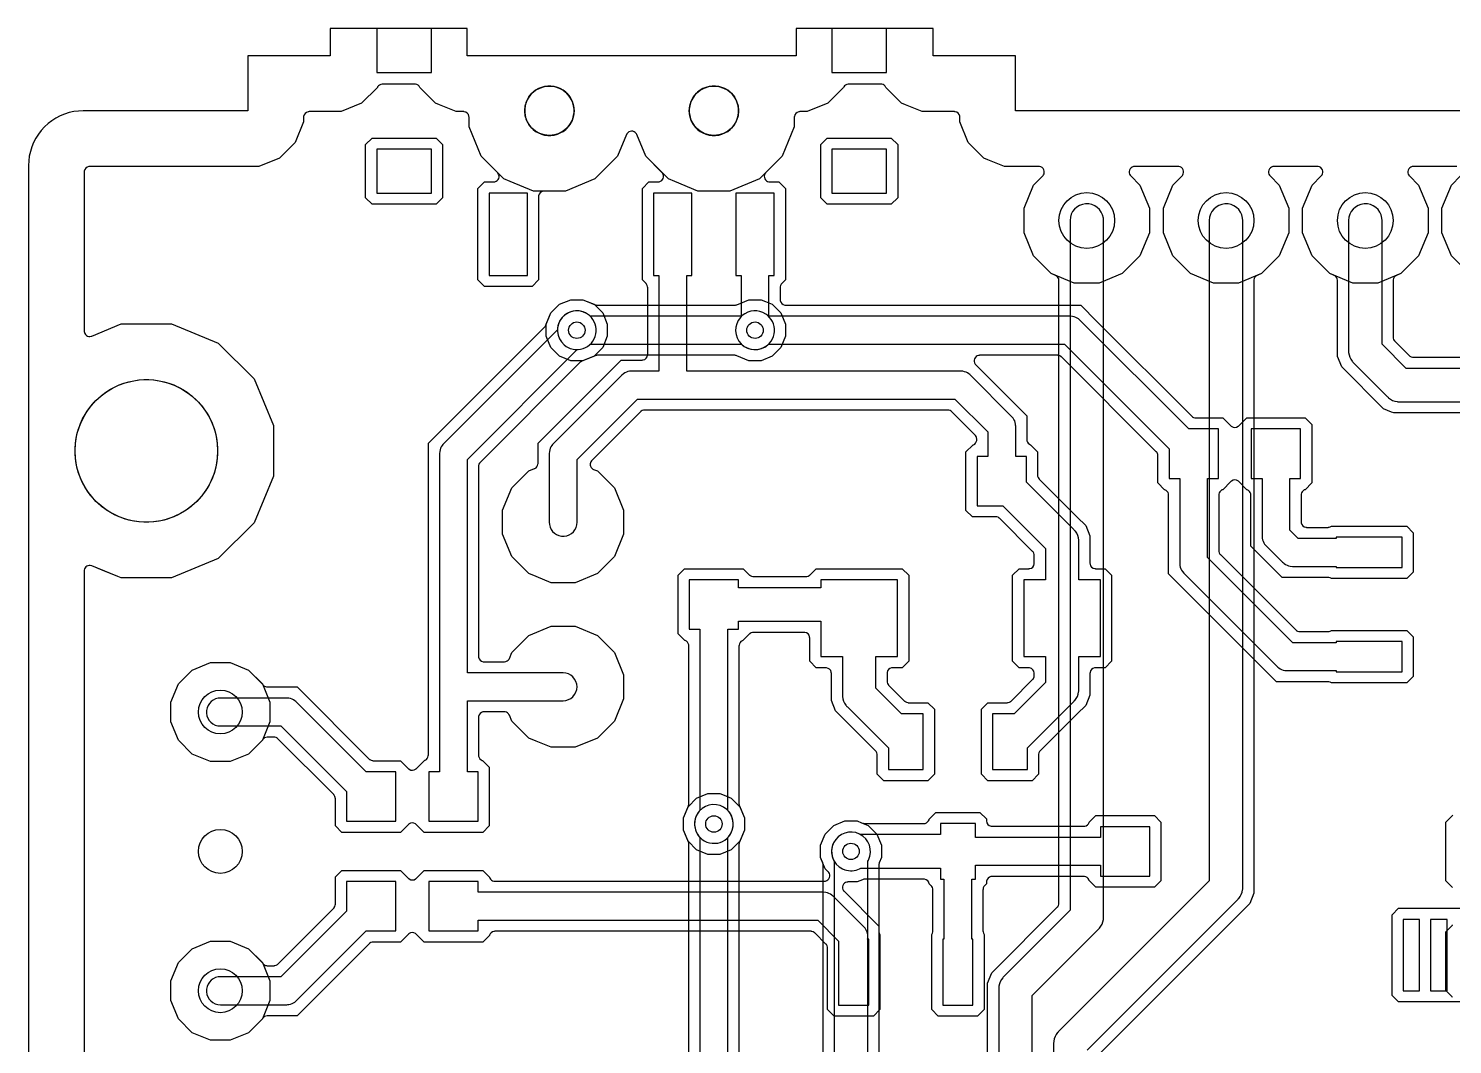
# Model space of a CAD drawing. Header units: millimetres. Extents: x -1 to 70, y 0 to 114.
# Drawn here: x 0 to 25.97, y 95.98 to 114.5 of the extents above; entities that cross this region are included whole.
import ezdxf

# ---------------------------------------------------------------- set-up
doc = ezdxf.new("R2010")
doc.units = ezdxf.units.MM

msp = doc.modelspace()

# ---------------------------------------------------------------- linework, layer by layer
at = {"layer": '16_copper'}
for points in [[(7.35, 114.5), (6.35, 114.5), (6.35, 113.7), (7.35, 113.7)], [(15.65, 114.5), (14.65, 114.5), (14.65, 113.7), (15.65, 113.7)], [(6.266, 111.297), (6.147, 111.416), (6.147, 112.384), (6.266, 112.503), (7.434, 112.503), (7.553, 112.384), (7.553, 111.416), (7.434, 111.297)], [(14.566, 111.297), (14.447, 111.416), (14.447, 112.384), (14.566, 112.503), (15.734, 112.503), (15.853, 112.384), (15.853, 111.416), (15.734, 111.297)], [(7.35, 112.3), (6.35, 112.3), (6.35, 111.5), (7.35, 111.5)], [(15.65, 112.3), (14.65, 112.3), (14.65, 111.5), (15.65, 111.5)], [(9.1, 111.5), (8.4, 111.5), (8.4, 110), (9.1, 110)]]:
    msp.add_lwpolyline(points, close=True, dxfattribs=at)
for points in [[(26.046, 111.984), (25.254, 111.984), (25.243, 111.983), (25.233, 111.982, 0.54673), (25.174, 111.824), (25.176, 111.822), (25.176, 111.821), (25.178, 111.82), (25.183, 111.813), (25.349, 111.647), (25.523, 111.227), (25.523, 110.773), (25.349, 110.353), (25.027, 110.031), (24.607, 109.857), (24.153, 109.857), (23.733, 110.031), (23.411, 110.353), (23.237, 110.773), (23.237, 111.227), (23.411, 111.647), (23.577, 111.813), (23.583, 111.822), (23.59, 111.83, 0.546726), (23.52, 111.983), (23.518, 111.983), (23.517, 111.983), (23.515, 111.983), (23.506, 111.984), (22.714, 111.984), (22.703, 111.983), (22.693, 111.982, 0.54673), (22.634, 111.824), (22.636, 111.822), (22.636, 111.821), (22.638, 111.82), (22.643, 111.813), (22.809, 111.647), (22.983, 111.227), (22.983, 110.773), (22.809, 110.353), (22.487, 110.031), (22.067, 109.857), (21.613, 109.857), (21.193, 110.031), (20.871, 110.353), (20.697, 110.773), (20.697, 111.227), (20.871, 111.647), (21.037, 111.813), (21.043, 111.822), (21.05, 111.83, 0.546726), (20.98, 111.983), (20.978, 111.983), (20.977, 111.983), (20.975, 111.983), (20.966, 111.984), (20.174, 111.984), (20.163, 111.983), (20.152, 111.982, 0.54673), (20.094, 111.824), (20.096, 111.822), (20.096, 111.821), (20.098, 111.82), (20.103, 111.813), (20.269, 111.647), (20.443, 111.227), (20.443, 110.773), (20.269, 110.353), (19.947, 110.031), (19.527, 109.857), (19.073, 109.857), (18.653, 110.031), (18.331, 110.353), (18.157, 110.773), (18.157, 111.227), (18.331, 111.647), (18.497, 111.813), (18.503, 111.822), (18.51, 111.83, 0.546726), (18.44, 111.983), (18.438, 111.983), (18.437, 111.983), (18.435, 111.983), (18.426, 111.984), (17.798, 111.984), (17.497, 112.108), (17.497, 112.108), (17.424, 112.139), (17.139, 112.424), (16.984, 112.798), (16.984, 112.884), (16.983, 112.893), (16.982, 112.902, 0.323309), (16.898, 112.983), (16.893, 112.983, 0.009671), (16.889, 112.984), (16.884, 112.984), (16.298, 112.984), (15.997, 113.108), (15.997, 113.108), (15.924, 113.139), (15.638, 113.425), (15.638, 113.426, 0.255512), (15.561, 113.483), (15.547, 113.484), (14.953, 113.484), (14.951, 113.484), (14.949, 113.484, 0.227831), (14.867, 113.435), (14.862, 113.425), (14.576, 113.139), (14.202, 112.984), (14.066, 112.984), (14.057, 112.983), (14.048, 112.982, 0.323309), (13.967, 112.898), (13.967, 112.893, 0.009671), (13.966, 112.889), (13.966, 112.884), (13.966, 112.708), (13.743, 112.17), (13.447, 111.874), (13.441, 111.865), (13.434, 111.857, 0.546726), (13.504, 111.704), (13.506, 111.704), (13.507, 111.704), (13.509, 111.704), (13.518, 111.703), (13.684, 111.703), (13.803, 111.584), (13.803, 109.916), (13.736, 109.849), (13.732, 109.843), (13.727, 109.838, 0.125734), (13.708, 109.792), (13.708, 109.784), (13.707, 109.782), (13.707, 109.781), (13.707, 109.778), (13.707, 109.557), (13.708, 109.548), (13.709, 109.539, 0.323309), (13.793, 109.458), (13.798, 109.458, 0.009671), (13.802, 109.458), (13.807, 109.457), (19.189, 109.457), (19.486, 109.16), (21.214, 107.432), (21.22, 107.428), (21.225, 107.423, 0.125734), (21.271, 107.404), (21.279, 107.404), (21.281, 107.403), (21.282, 107.403), (21.285, 107.403), (21.784, 107.403), (21.929, 107.258), (21.936, 107.253), (21.943, 107.247, 0.323312), (22.06, 107.249), (22.064, 107.252, 0.009752), (22.067, 107.255), (22.071, 107.258), (22.216, 107.403), (23.284, 107.403), (23.403, 107.284), (23.403, 106.216), (23.28, 106.093), (23.274, 106.09), (23.265, 106.088, 0.255512), (23.208, 106.011), (23.208, 106.006, 0.009671), (23.208, 106.002), (23.207, 105.997), (23.207, 105.507), (23.208, 105.498), (23.209, 105.489, 0.323309), (23.293, 105.408), (23.298, 105.408, 0.009671), (23.302, 105.408), (23.307, 105.407), (23.703, 105.407), (23.711, 105.408), (23.718, 105.408, 0.106576), (23.763, 105.427), (23.764, 105.428), (25.134, 105.428), (25.253, 105.309), (25.253, 104.591), (25.134, 104.472), (23.764, 104.472), (23.763, 104.473, 0.125734), (23.717, 104.492), (23.709, 104.492), (23.707, 104.493), (23.706, 104.493), (23.703, 104.493), (22.861, 104.493), (22.293, 105.061), (22.293, 105.997), (22.292, 106.006), (22.291, 106.015, 0.238058), (22.224, 106.092), (22.22, 106.093), (22.071, 106.242), (22.064, 106.247), (22.057, 106.253, 0.323317), (21.94, 106.251), (21.936, 106.248, 0.009764), (21.933, 106.245), (21.929, 106.242), (21.78, 106.093), (21.774, 106.09), (21.765, 106.088, 0.255512), (21.708, 106.011), (21.708, 106.006, 0.009671), (21.708, 106.002), (21.707, 105.997), (21.707, 104.981), (21.708, 104.974), (21.708, 104.966, 0.125733), (21.727, 104.921), (21.733, 104.914), (21.734, 104.913), (21.735, 104.912), (21.736, 104.91), (23.11, 103.536), (23.116, 103.532), (23.121, 103.527, 0.125734), (23.167, 103.508), (23.175, 103.508), (23.177, 103.507), (23.178, 103.507), (23.181, 103.507), (23.703, 103.507), (23.711, 103.508), (23.718, 103.508, 0.106576), (23.763, 103.527), (23.764, 103.528), (25.134, 103.528), (25.253, 103.409), (25.253, 102.691), (25.134, 102.572), (23.764, 102.572), (23.763, 102.573, 0.125734), (23.717, 102.592), (23.709, 102.592), (23.707, 102.593), (23.706, 102.593), (23.703, 102.593), (22.761, 102.593), (20.793, 104.561), (20.793, 105.997), (20.792, 106.006), (20.791, 106.015, 0.238058), (20.724, 106.092), (20.72, 106.093), (20.597, 106.216), (20.597, 106.715), (20.596, 106.722), (20.596, 106.73, 0.062624), (20.589, 106.754), (20.587, 106.757), (20.587, 106.758), (20.586, 106.759), (20.585, 106.763, 0.036374), (20.577, 106.775), (20.574, 106.778), (20.574, 106.779), (20.573, 106.78), (20.571, 106.782), (20.57, 106.783), (20.569, 106.784), (20.568, 106.786), (18.84, 108.514), (18.834, 108.518), (18.829, 108.523, 0.125734), (18.783, 108.542), (18.775, 108.542), (18.773, 108.543), (18.772, 108.543), (18.769, 108.543), (17.345, 108.543), (17.335, 108.541), (17.324, 108.54, 0.54673), (17.265, 108.383), (17.267, 108.381), (17.267, 108.38), (17.269, 108.378), (17.274, 108.372), (17.486, 108.16), (17.486, 108.16), (18.207, 107.439), (18.207, 107.003), (18.208, 106.994), (18.209, 106.985, 0.238058), (18.276, 106.908), (18.28, 106.907), (18.403, 106.784), (18.403, 106.357), (18.404, 106.349), (18.404, 106.342, 0.125738), (18.423, 106.296), (18.429, 106.29), (18.43, 106.288), (18.431, 106.288), (18.432, 106.286), (19.124, 105.595), (19.281, 105.438), (19.358, 105.251), (19.358, 104.753), (19.359, 104.744), (19.36, 104.735, 0.323309), (19.444, 104.654), (19.449, 104.654, 0.009671), (19.453, 104.654), (19.458, 104.653), (19.634, 104.653), (19.753, 104.534), (19.753, 102.966), (19.634, 102.847), (19.458, 102.847), (19.449, 102.846), (19.44, 102.845, 0.323309), (19.359, 102.761), (19.359, 102.756, 0.009671), (19.358, 102.752), (19.358, 102.747), (19.358, 102.349), (19.281, 102.162), (19.124, 102.005), (18.45, 101.332), (18.446, 101.326), (18.44, 101.321, 0.125734), (18.422, 101.275), (18.421, 101.266), (18.421, 101.264), (18.421, 101.263), (18.421, 101.261), (18.421, 100.908), (18.302, 100.789), (17.498, 100.789), (17.379, 100.908), (17.379, 102.092), (17.498, 102.211), (17.851, 102.211), (17.859, 102.212), (17.866, 102.212, 0.125738), (17.912, 102.231), (17.918, 102.237), (17.92, 102.238), (17.92, 102.239), (17.922, 102.24), (18.313, 102.631), (18.317, 102.637), (18.322, 102.642, 0.044376), (18.331, 102.658), (18.335, 102.664), (18.336, 102.669), (18.338, 102.674, 0.028616), (18.341, 102.688), (18.342, 102.696), (18.342, 102.698), (18.342, 102.7), (18.342, 102.702), (18.342, 102.747, 0.373881), (18.256, 102.846), (18.251, 102.846, 0.009671), (18.247, 102.846), (18.242, 102.847), (18.066, 102.847), (17.947, 102.966), (17.947, 104.534), (18.066, 104.653), (18.242, 104.653), (18.251, 104.654), (18.26, 104.655, 0.323309), (18.341, 104.739), (18.341, 104.744, 0.009671), (18.342, 104.748), (18.342, 104.753), (18.342, 104.898), (18.341, 104.905), (18.341, 104.913, 0.125741), (18.322, 104.958), (18.316, 104.965), (18.315, 104.966), (18.314, 104.967), (18.313, 104.969), (17.714, 105.568), (17.708, 105.572), (17.703, 105.577, 0.125734), (17.657, 105.596), (17.649, 105.596), (17.647, 105.597), (17.646, 105.597), (17.643, 105.597), (17.216, 105.597), (17.097, 105.716), (17.097, 106.784), (17.22, 106.907), (17.226, 106.91), (17.235, 106.912, 0.230219), (17.292, 106.989), (17.292, 106.994, 0.00933), (17.292, 106.998), (17.293, 107.003), (17.293, 107.019, 0.162857), (17.273, 107.079), (17.267, 107.086), (17.266, 107.087), (17.265, 107.088), (17.264, 107.09), (16.84, 107.514), (16.834, 107.518), (16.829, 107.523, 0.125734), (16.783, 107.542), (16.775, 107.542), (16.773, 107.543), (16.772, 107.543), (16.769, 107.543), (11.231, 107.543), (11.224, 107.542), (11.216, 107.542, 0.125733), (11.171, 107.523), (11.164, 107.517), (11.163, 107.516), (11.162, 107.515), (11.16, 107.514), (10.273, 106.627), (10.271, 106.624), (10.269, 106.622, 0.468075), (10.293, 106.47), (10.306, 106.464), (10.375, 106.435), (10.685, 106.125), (10.853, 105.719), (10.853, 105.281), (10.685, 104.875), (10.375, 104.565), (9.969, 104.397), (9.531, 104.397), (9.261, 104.508), (9.261, 104.508), (9.261, 104.508), (9.125, 104.565), (8.815, 104.875), (8.647, 105.281), (8.647, 105.719), (8.815, 106.125), (9.125, 106.435), (9.231, 106.479), (9.233, 106.48), (9.235, 106.481, 0.255512), (9.292, 106.558), (9.293, 106.572), (9.293, 106.939), (10.811, 108.457), (11.193, 108.457), (11.202, 108.458), (11.211, 108.459, 0.323309), (11.292, 108.543), (11.292, 108.548, 0.009671), (11.292, 108.552), (11.293, 108.557), (11.293, 109.778), (11.292, 109.786), (11.292, 109.793, 0.125738), (11.273, 109.839), (11.267, 109.845), (11.266, 109.847), (11.265, 109.847), (11.264, 109.849), (11.197, 109.916), (11.197, 111.584), (11.316, 111.703), (11.482, 111.703), (11.493, 111.705), (11.504, 111.706, 0.54673), (11.562, 111.863), (11.56, 111.865), (11.56, 111.866), (11.558, 111.868), (11.553, 111.874), (11.257, 112.17), (11.092, 112.567), (11.087, 112.577), (11.082, 112.586, 0.54673), (10.914, 112.58), (10.913, 112.578), (10.912, 112.577), (10.911, 112.575), (10.908, 112.567), (10.743, 112.17), (10.33, 111.757), (9.792, 111.534), (9.403, 111.534), (9.394, 111.533), (9.385, 111.532, 0.323309), (9.304, 111.448), (9.304, 111.443, 0.009671), (9.304, 111.439), (9.303, 111.434), (9.303, 109.916), (9.184, 109.797), (8.316, 109.797), (8.197, 109.916), (8.197, 111.584), (8.316, 111.703), (8.482, 111.703), (8.493, 111.705), (8.504, 111.706, 0.54673), (8.562, 111.863), (8.56, 111.865), (8.56, 111.866), (8.558, 111.868), (8.553, 111.874), (8.257, 112.17), (8.034, 112.708), (8.034, 112.884), (8.033, 112.893), (8.032, 112.902, 0.323309), (7.948, 112.983), (7.943, 112.983, 0.009671), (7.939, 112.984), (7.934, 112.984), (7.798, 112.984), (7.497, 113.108), (7.497, 113.108), (7.424, 113.139), (7.138, 113.425), (7.138, 113.426, 0.255512), (7.061, 113.483), (7.047, 113.484), (6.453, 113.484), (6.451, 113.484), (6.449, 113.484, 0.227831), (6.367, 113.435), (6.362, 113.425), (6.076, 113.139), (5.702, 112.984), (5.116, 112.984), (5.107, 112.983), (5.098, 112.982, 0.323309), (5.017, 112.898), (5.017, 112.893, 0.009671), (5.016, 112.889), (5.016, 112.884), (5.016, 112.798), (4.861, 112.424), (4.576, 112.139), (4.202, 111.984), (1.116, 111.984), (1.107, 111.983), (1.098, 111.982, 0.323309), (1.017, 111.898), (1.017, 111.893, 0.009671), (1.016, 111.889), (1.016, 111.884), (1.016, 108.987), (1.016, 108.983), (1.016, 108.979, 0.468078), (1.141, 108.89), (1.154, 108.894), (1.689, 109.116), (2.611, 109.116), (3.462, 108.763), (4.113, 108.112), (4.466, 107.261), (4.466, 106.339), (4.113, 105.488), (3.462, 104.837), (2.611, 104.484), (1.689, 104.484), (1.63, 104.508), (1.63, 104.508), (1.154, 104.706), (1.151, 104.707), (1.147, 104.708, 0.46808), (1.017, 104.627), (1.016, 104.613), (1.016, 93.798)], [(25.972, 96.839), (25.966, 96.846), (25.965, 96.847), (25.964, 96.848), (25.963, 96.85), (25.847, 96.966), (25.847, 98.034), (25.963, 98.15), (25.967, 98.156), (25.972, 98.161, 0.125734)]]:
    msp.add_lwpolyline(points, format="xyb", dxfattribs=at)
for points in [[(26.273, 110.031), (25.951, 110.353), (25.777, 110.773), (25.777, 111.227), (25.951, 111.647), (26.117, 111.813)], [(25.972, 98.839), (25.966, 98.846), (25.965, 98.847), (25.964, 98.848), (25.963, 98.85), (25.847, 98.966), (25.847, 100.034), (25.97, 100.157), (25.976, 100.16)]]:
    msp.add_lwpolyline(points, dxfattribs=at)
for points in [[(10.981, 108.252), (10.961, 108.251, 0.118891), (10.851, 108.206), (10.821, 108.18), (10.82, 108.18), (10.82, 108.18), (9.57, 106.93), (9.558, 106.915), (9.545, 106.9, 0.118893), (9.499, 106.79), (9.496, 106.75, 0.000218), (9.496, 106.75), (9.496, 105.5), (9.499, 105.46, 0.924472), (10.004, 105.5), (10.004, 106.645), (11.105, 107.746), (16.895, 107.746), (17.496, 107.145), (17.496, 106.7), (17.3, 106.7), (17.3, 105.8), (17.769, 105.8), (18.545, 105.024), (18.545, 104.45), (18.15, 104.45), (18.15, 103.05), (18.545, 103.05), (18.545, 102.576), (17.977, 102.008), (17.582, 102.008), (17.582, 100.992), (18.218, 100.992), (18.218, 101.386), (19.066, 102.234), (19.073, 102.244), (19.082, 102.252, 0.144213), (19.152, 102.409), (19.153, 102.42, 0.015609), (19.154, 102.439), (19.155, 102.45), (19.155, 103.05), (19.55, 103.05), (19.55, 104.45), (19.155, 104.45), (19.155, 105.15), (19.154, 105.162), (19.154, 105.174, 0.144215), (19.092, 105.335), (19.085, 105.343, 0.015626), (19.073, 105.357), (19.066, 105.366), (18.2, 106.231), (18.2, 106.7), (18.004, 106.7), (18.004, 107.25), (18.002, 107.269), (18.001, 107.289, 0.118891), (17.956, 107.399), (17.93, 107.429), (17.93, 107.43), (17.93, 107.43), (17.18, 108.18), (17.165, 108.192), (17.15, 108.205, 0.118893), (17.04, 108.251), (17, 108.254, 0.000218), (17, 108.254), (12.004, 108.254), (12.004, 110), (12.1, 110), (12.1, 111.5), (11.4, 111.5), (11.4, 110), (11.496, 110), (11.496, 108.254), (11, 108.254)], [(25.05, 103.325), (23.85, 103.325), (23.85, 103.304), (23.055, 103.304), (21.504, 104.855), (21.504, 106.3), (21.7, 106.3), (21.7, 107.2), (21.159, 107.2), (19.18, 109.18), (19.165, 109.192), (19.15, 109.205, 0.118893), (19.04, 109.251), (19, 109.254, 0.000218), (19, 109.254), (13.504, 109.254), (13.504, 110), (13.6, 110), (13.6, 111.5), (12.9, 111.5), (12.9, 110), (12.996, 110), (12.996, 109.246), (12.984, 109.233, 0.936605), (13.483, 108.734), (13.495, 108.746), (18.895, 108.746), (20.8, 106.841), (20.8, 106.3), (20.996, 106.3), (20.996, 104.75), (20.998, 104.731), (20.999, 104.711, 0.118891), (21.044, 104.601), (21.07, 104.571), (21.07, 104.57), (21.07, 104.57), (22.77, 102.87), (22.785, 102.858), (22.8, 102.845, 0.118893), (22.91, 102.799), (22.95, 102.796, 0.000218), (22.95, 102.796), (23.85, 102.796), (23.85, 102.775), (25.05, 102.775)], [(5.716, 99.847), (5.597, 99.966), (5.597, 100.465), (5.596, 100.472), (5.596, 100.48, 0.125733), (5.577, 100.525), (5.571, 100.532), (5.57, 100.533), (5.569, 100.534), (5.568, 100.536), (4.55, 101.554), (4.544, 101.558), (4.539, 101.563, 0.125734), (4.493, 101.582), (4.485, 101.582), (4.483, 101.583), (4.482, 101.583), (4.479, 101.583), (4.355, 101.583), (4.353, 101.583), (4.351, 101.583, 0.236658), (4.269, 101.534), (4.267, 101.53), (4.012, 101.274), (3.68, 101.137), (3.32, 101.137), (2.988, 101.274), (2.734, 101.528), (2.597, 101.86), (2.597, 102.22), (2.734, 102.552), (2.988, 102.806), (3.32, 102.943), (3.68, 102.943), (4.012, 102.806), (4.268, 102.549), (4.27, 102.546), (4.275, 102.537, 0.184844), (4.341, 102.498), (4.355, 102.497), (4.899, 102.497), (6.214, 101.182), (6.22, 101.178), (6.225, 101.173, 0.125734), (6.271, 101.154), (6.279, 101.154), (6.281, 101.153), (6.282, 101.153), (6.285, 101.153), (6.784, 101.153), (6.929, 101.008), (6.936, 101.003), (6.943, 100.997, 0.323312), (7.06, 100.999), (7.064, 101.002, 0.009752), (7.067, 101.005), (7.071, 101.008), (7.22, 101.157), (7.226, 101.16), (7.235, 101.162, 0.255512), (7.292, 101.239), (7.292, 101.244, 0.009671), (7.292, 101.248), (7.293, 101.253), (7.293, 106.939), (9.415, 109.062), (9.415, 109.062), (9.415, 109.062, 0.062627), (9.43, 109.082), (9.437, 109.094), (9.528, 109.315), (9.685, 109.472), (9.889, 109.556), (10.111, 109.556), (10.19, 109.523), (10.19, 109.523), (10.19, 109.523), (10.315, 109.472), (10.472, 109.315), (10.556, 109.111), (10.556, 108.889), (10.472, 108.685), (10.315, 108.528), (10.094, 108.437), (10.094, 108.437), (10.094, 108.437, 0.061887), (10.072, 108.424), (10.072, 108.424), (10.072, 108.424), (10.062, 108.415), (8.236, 106.59), (8.232, 106.584), (8.227, 106.579, 0.125734), (8.208, 106.533), (8.208, 106.525), (8.207, 106.523), (8.207, 106.522), (8.207, 106.519), (8.207, 103.057), (8.208, 103.048), (8.209, 103.039, 0.323309), (8.293, 102.958), (8.298, 102.958, 0.009671), (8.302, 102.958), (8.307, 102.957), (8.678, 102.957), (8.68, 102.957), (8.682, 102.957, 0.255516), (8.765, 103.006), (8.771, 103.019), (8.815, 103.125), (9.125, 103.435), (9.531, 103.603), (9.969, 103.603), (10.375, 103.435), (10.685, 103.125), (10.853, 102.719), (10.853, 102.281), (10.685, 101.875), (10.375, 101.565), (9.969, 101.397), (9.531, 101.397), (9.261, 101.508), (9.261, 101.508), (9.261, 101.508), (9.125, 101.565), (8.815, 101.875), (8.771, 101.981), (8.77, 101.983), (8.769, 101.985, 0.255512), (8.692, 102.042), (8.678, 102.043), (8.307, 102.043), (8.298, 102.042), (8.289, 102.041, 0.323309), (8.208, 101.957), (8.208, 101.952, 0.009671), (8.208, 101.948), (8.207, 101.943), (8.207, 101.253), (8.208, 101.244), (8.209, 101.235, 0.238058), (8.276, 101.158), (8.28, 101.157), (8.403, 101.034), (8.403, 99.966), (8.284, 99.847), (7.216, 99.847), (7.071, 99.992), (7.064, 99.997), (7.057, 100.003, 0.323317), (6.94, 100.001), (6.936, 99.998, 0.009764), (6.933, 99.995), (6.929, 99.992), (6.784, 99.847)], [(9.75, 102.246, 1), (9.75, 102.754), (8.004, 102.754), (8.004, 106.645), (10.006, 108.647), (10.023, 108.647, 1), (9.977, 109.353), (9.931, 109.347, 0.339455), (9.647, 109.023), (9.647, 109.006), (7.57, 106.93), (7.558, 106.915), (7.545, 106.9, 0.118893), (7.499, 106.79), (7.496, 106.75, 0.000218), (7.496, 106.75), (7.496, 100.95), (7.3, 100.95), (7.3, 100.05), (8.2, 100.05), (8.2, 100.95), (8.004, 100.95), (8.004, 102.246)], [(25.05, 105.225), (23.85, 105.225), (23.85, 105.204), (23.155, 105.204), (23.004, 105.355), (23.004, 106.3), (23.2, 106.3), (23.2, 107.2), (22.3, 107.2), (22.3, 106.3), (22.496, 106.3), (22.496, 105.25), (22.498, 105.231), (22.499, 105.211, 0.118891), (22.544, 105.101), (22.57, 105.071), (22.57, 105.07), (22.57, 105.07), (22.87, 104.77), (22.885, 104.758), (22.9, 104.745, 0.118893), (23.01, 104.699), (23.05, 104.696, 0.000218), (23.05, 104.696), (23.85, 104.696), (23.85, 104.675), (25.05, 104.675)], [(12.389, 99.444), (12.185, 99.528), (12.028, 99.685), (11.944, 99.889), (11.944, 100.111), (12.035, 100.332), (12.035, 100.332), (12.035, 100.332, 0.06189), (12.042, 100.356), (12.042, 100.356), (12.042, 100.356), (12.043, 100.37), (12.043, 103.247), (12.042, 103.256), (12.041, 103.265, 0.238058), (11.974, 103.342), (11.97, 103.343), (11.847, 103.466), (11.847, 104.534), (11.966, 104.653), (13.034, 104.653), (13.15, 104.537), (13.156, 104.533), (13.161, 104.528, 0.125734), (13.207, 104.509), (13.215, 104.508), (13.217, 104.508), (13.218, 104.508), (13.221, 104.508), (14.179, 104.508), (14.186, 104.509), (14.194, 104.509, 0.125733), (14.239, 104.528), (14.246, 104.534), (14.247, 104.535), (14.248, 104.536), (14.25, 104.537), (14.366, 104.653), (15.934, 104.653), (16.053, 104.534), (16.053, 102.966), (15.934, 102.847), (15.758, 102.847), (15.749, 102.846), (15.74, 102.845, 0.323309), (15.659, 102.761), (15.659, 102.756, 0.009671), (15.658, 102.752), (15.658, 102.747), (15.658, 102.602), (15.659, 102.595), (15.659, 102.587, 0.125741), (15.678, 102.542), (15.684, 102.535), (15.685, 102.534), (15.686, 102.533), (15.687, 102.531), (15.978, 102.24), (15.984, 102.236), (15.989, 102.231, 0.125734), (16.035, 102.212), (16.043, 102.212), (16.045, 102.211), (16.046, 102.211), (16.049, 102.211), (16.402, 102.211), (16.521, 102.092), (16.521, 100.908), (16.402, 100.789), (15.598, 100.789), (15.479, 100.908), (15.479, 101.261), (15.478, 101.268), (15.478, 101.275, 0.125738), (15.459, 101.321), (15.454, 101.327), (15.452, 101.329), (15.452, 101.33), (15.45, 101.332), (14.876, 101.905), (14.719, 102.062), (14.642, 102.249), (14.642, 102.747), (14.641, 102.756), (14.64, 102.765, 0.323309), (14.556, 102.846), (14.551, 102.846, 0.009671), (14.547, 102.846), (14.542, 102.847), (14.366, 102.847), (14.247, 102.966), (14.247, 103.392), (14.246, 103.401), (14.245, 103.41, 0.323309), (14.161, 103.491), (14.156, 103.491, 0.009671), (14.152, 103.492), (14.147, 103.492), (13.221, 103.492), (13.214, 103.491), (13.206, 103.491, 0.125733), (13.161, 103.472), (13.154, 103.466), (13.153, 103.465), (13.152, 103.464), (13.15, 103.463), (13.03, 103.343), (13.024, 103.34), (13.015, 103.338, 0.255512), (12.958, 103.261), (12.958, 103.256, 0.009671), (12.958, 103.252), (12.957, 103.247), (12.957, 100.37), (12.957, 100.37), (12.957, 100.37, 0.062622), (12.96, 100.345), (12.965, 100.332), (13.056, 100.111), (13.056, 99.889), (12.972, 99.685), (12.815, 99.528), (12.611, 99.444)], [(12.569, 99.653, 0.577352), (12.766, 100.233), (12.754, 100.246), (12.754, 103.55), (12.95, 103.55), (12.95, 103.695), (14.45, 103.695), (14.45, 103.05), (14.845, 103.05), (14.845, 102.35), (14.846, 102.338), (14.846, 102.326, 0.144215), (14.908, 102.165), (14.915, 102.157, 0.015626), (14.927, 102.143), (14.934, 102.134), (15.683, 101.386), (15.683, 100.992), (16.318, 100.992), (16.318, 102.008), (15.923, 102.008), (15.455, 102.476), (15.455, 103.05), (15.85, 103.05), (15.85, 104.45), (14.45, 104.45), (14.45, 104.305), (12.95, 104.305), (12.95, 104.45), (12.05, 104.45), (12.05, 103.55), (12.246, 103.55), (12.246, 100.246), (12.234, 100.233, 0.66818), (12.523, 99.647)], [(6.7, 100.95), (6.159, 100.95), (4.89, 102.22), (4.875, 102.232), (4.86, 102.245, 0.118893), (4.75, 102.291), (4.71, 102.294, 0.000218), (4.71, 102.294), (3.5, 102.294), (3.46, 102.291, 0.924472), (3.5, 101.786), (4.605, 101.786), (5.8, 100.591), (5.8, 100.05), (6.7, 100.05)], [(3.32, 96.057), (2.988, 96.194), (2.734, 96.448), (2.597, 96.78), (2.597, 97.14), (2.734, 97.472), (2.988, 97.726), (3.32, 97.863), (3.68, 97.863), (4.012, 97.726), (4.268, 97.469), (4.27, 97.466), (4.275, 97.457, 0.184844), (4.341, 97.418), (4.355, 97.417), (4.479, 97.417), (4.486, 97.418), (4.494, 97.418, 0.125733), (4.539, 97.437), (4.546, 97.443), (4.547, 97.444), (4.548, 97.445), (4.55, 97.446), (5.568, 98.464), (5.572, 98.47), (5.577, 98.475, 0.125734), (5.596, 98.521), (5.596, 98.529), (5.597, 98.531), (5.597, 98.532), (5.597, 98.535), (5.597, 99.034), (5.716, 99.153), (6.784, 99.153), (6.929, 99.008), (6.936, 99.003), (6.943, 98.997, 0.323317), (7.06, 98.999), (7.064, 99.002, 0.009764), (7.067, 99.005), (7.071, 99.008), (7.216, 99.153), (8.284, 99.153), (8.407, 99.03), (8.41, 99.024), (8.412, 99.015, 0.255512), (8.489, 98.958), (8.494, 98.958, 0.009671), (8.498, 98.958), (8.503, 98.957), (14.515, 98.957), (14.525, 98.959), (14.536, 98.96, 0.54672), (14.594, 99.117), (14.593, 99.119), (14.592, 99.12), (14.591, 99.122), (14.585, 99.128), (14.528, 99.185), (14.444, 99.389), (14.444, 99.611), (14.528, 99.815), (14.685, 99.972), (14.889, 100.056), (15.111, 100.056), (15.19, 100.023), (15.19, 100.023), (15.19, 100.023), (15.209, 100.016, 0.000728), (15.209, 100.015), (15.222, 100.012), (15.233, 100.009), (15.233, 100.009), (15.233, 100.009), (15.247, 100.008), (16.329, 100.008), (16.338, 100.009), (16.347, 100.01), (16.351, 100.011), (16.354, 100.011, 0.210589), (16.424, 100.077), (16.426, 100.085), (16.427, 100.09), (16.548, 100.211), (17.352, 100.211), (17.471, 100.092), (17.471, 100.057, 0.373881), (17.557, 99.958), (17.562, 99.958, 0.009671), (17.566, 99.958), (17.571, 99.957), (19.247, 99.957), (19.256, 99.958), (19.265, 99.959, 0.238058), (19.342, 100.026), (19.343, 100.03), (19.466, 100.153), (20.534, 100.153), (20.653, 100.034), (20.653, 98.966), (20.534, 98.847), (19.466, 98.847), (19.343, 98.97), (19.34, 98.976), (19.338, 98.985, 0.255512), (19.261, 99.042), (19.256, 99.042, 0.009671), (19.252, 99.042), (19.247, 99.043), (17.571, 99.043), (17.562, 99.042), (17.553, 99.041, 0.323309), (17.472, 98.957), (17.471, 98.952, 0.009671), (17.471, 98.948), (17.471, 98.943), (17.471, 98.908), (17.436, 98.874, 0.162857), (17.408, 98.817), (17.408, 98.808), (17.407, 98.806), (17.407, 98.805), (17.407, 98.803), (17.407, 98.047), (17.408, 98.039), (17.408, 98.032, 0.106576), (17.427, 97.987), (17.428, 97.986), (17.428, 96.616), (17.309, 96.497), (16.591, 96.497), (16.472, 96.616), (16.472, 97.986), (16.473, 97.987, 0.125734), (16.492, 98.033), (16.492, 98.041), (16.493, 98.043), (16.493, 98.044), (16.493, 98.047), (16.493, 98.803), (16.492, 98.81), (16.492, 98.817, 0.125733), (16.473, 98.863), (16.467, 98.869), (16.466, 98.871), (16.465, 98.872), (16.464, 98.874), (16.428, 98.909), (16.428, 98.91, 0.323309), (16.343, 98.991), (16.338, 98.991, 0.009671), (16.334, 98.992), (16.329, 98.992), (15.247, 98.992), (15.247, 98.992), (15.247, 98.992, 0.062622), (15.222, 98.989), (15.209, 98.984), (15.111, 98.944), (14.944, 98.944), (14.934, 98.942), (14.923, 98.941, 0.54673), (14.865, 98.783), (14.866, 98.782), (14.867, 98.781), (14.868, 98.779), (14.874, 98.773), (15.507, 98.139), (15.507, 98.047), (15.508, 98.039), (15.508, 98.032, 0.106576), (15.527, 97.987), (15.528, 97.986), (15.528, 96.616), (15.409, 96.497), (14.691, 96.497), (14.572, 96.616), (14.572, 97.74), (14.571, 97.747), (14.571, 97.755, 0.125733), (14.552, 97.8), (14.546, 97.807), (14.545, 97.808), (14.544, 97.809), (14.543, 97.811), (14.34, 98.014), (14.334, 98.018), (14.329, 98.023, 0.125734), (14.283, 98.042), (14.275, 98.042), (14.273, 98.043), (14.272, 98.043), (14.269, 98.043), (8.503, 98.043), (8.494, 98.042), (8.485, 98.041, 0.238058), (8.408, 97.974), (8.407, 97.97), (8.284, 97.847), (7.216, 97.847), (7.071, 97.992), (7.064, 97.997), (7.057, 98.003, 0.323312), (6.94, 98.001), (6.936, 97.998, 0.009752), (6.933, 97.995), (6.929, 97.992), (6.784, 97.847), (6.285, 97.847), (6.278, 97.846), (6.27, 97.846, 0.125733), (6.225, 97.827), (6.218, 97.821), (6.217, 97.82), (6.216, 97.819), (6.214, 97.818), (4.899, 96.503), (4.355, 96.503), (4.353, 96.503), (4.351, 96.503, 0.236658), (4.269, 96.454), (4.267, 96.45), (4.012, 96.194), (3.68, 96.057)], [(17.225, 97.9), (17.204, 97.9), (17.204, 98.992), (17.268, 98.992), (17.268, 99.246), (19.55, 99.246), (19.55, 99.05), (20.45, 99.05), (20.45, 99.95), (19.55, 99.95), (19.55, 99.754), (17.268, 99.754), (17.268, 100.008), (16.633, 100.008), (16.633, 99.805), (15.178, 99.805), (15.157, 99.817, 1), (14.843, 99.183), (14.886, 99.165, 0.198911), (15.157, 99.183), (15.178, 99.195), (16.633, 99.195), (16.633, 98.992), (16.696, 98.992), (16.696, 97.9), (16.675, 97.9), (16.675, 96.7), (17.225, 96.7)], [(4.729, 96.708), (4.749, 96.709, 0.118891), (4.859, 96.754), (4.889, 96.78), (4.89, 96.78), (4.89, 96.78), (6.159, 98.05), (6.7, 98.05), (6.7, 98.95), (5.8, 98.95), (5.8, 98.409), (4.605, 97.214), (3.5, 97.214), (3.46, 97.211, 0.924472), (3.5, 96.706), (4.71, 96.706)], [(15.325, 97.9), (15.304, 97.9, 0.20834), (15.256, 98.099), (15.23, 98.129), (15.23, 98.13), (15.23, 98.13), (14.68, 98.68), (14.665, 98.692), (14.65, 98.705, 0.118893), (14.54, 98.751), (14.5, 98.754, 0.000218), (14.5, 98.754), (8.2, 98.754), (8.2, 98.95), (7.3, 98.95), (7.3, 98.05), (8.2, 98.05), (8.2, 98.246), (14.395, 98.246), (14.775, 97.866), (14.775, 96.7), (15.325, 96.7)]]:
    msp.add_lwpolyline(points, format="xyb", close=True, dxfattribs=at)
at = {"layer": '1_copper'}
for points in [[(17.492, 90.899), (17.492, 97.101), (17.569, 97.288), (18.763, 98.481), (18.767, 98.487), (18.772, 98.492, 0.125734), (18.791, 98.538), (18.792, 98.546), (18.792, 98.548), (18.792, 98.55), (18.792, 98.552), (18.792, 109.906), (18.792, 109.908), (18.792, 109.91, 0.255516), (18.743, 109.993), (18.73, 109.999), (18.653, 110.031), (18.331, 110.353), (18.157, 110.773), (18.157, 111.227), (18.331, 111.647), (18.497, 111.813), (18.503, 111.822), (18.51, 111.83, 0.546726), (18.44, 111.983), (18.438, 111.983), (18.437, 111.983), (18.435, 111.983), (18.426, 111.984), (17.798, 111.984), (17.497, 112.108), (17.497, 112.108), (17.424, 112.139), (17.139, 112.424), (16.984, 112.798), (16.984, 112.884), (16.983, 112.893), (16.982, 112.902, 0.323309), (16.898, 112.983), (16.893, 112.983, 0.009671), (16.889, 112.984), (16.884, 112.984), (16.298, 112.984), (15.997, 113.108), (15.997, 113.108), (15.924, 113.139), (15.638, 113.425), (15.638, 113.426, 0.255512), (15.561, 113.483), (15.547, 113.484), (14.953, 113.484), (14.951, 113.484), (14.949, 113.484, 0.227831), (14.867, 113.435), (14.862, 113.425), (14.576, 113.139), (14.202, 112.984), (14.066, 112.984), (14.057, 112.983), (14.048, 112.982, 0.323309), (13.967, 112.898), (13.967, 112.893, 0.009671), (13.966, 112.889), (13.966, 112.884), (13.966, 112.708), (13.743, 112.17), (13.33, 111.757), (12.792, 111.534), (12.208, 111.534), (11.787, 111.708), (11.787, 111.708), (11.67, 111.757), (11.257, 112.17), (11.092, 112.567), (11.087, 112.577), (11.082, 112.586, 0.54673), (10.914, 112.58), (10.913, 112.578), (10.912, 112.577), (10.911, 112.575), (10.908, 112.567), (10.743, 112.17), (10.33, 111.757), (9.792, 111.534), (9.208, 111.534), (8.787, 111.708), (8.787, 111.708), (8.67, 111.757), (8.257, 112.17), (8.034, 112.708), (8.034, 112.884), (8.033, 112.893), (8.032, 112.902, 0.323309), (7.948, 112.983), (7.943, 112.983, 0.009671), (7.939, 112.984), (7.934, 112.984), (7.798, 112.984), (7.497, 113.108), (7.497, 113.108), (7.424, 113.139), (7.138, 113.425), (7.138, 113.426, 0.255512), (7.061, 113.483), (7.047, 113.484), (6.453, 113.484), (6.451, 113.484), (6.449, 113.484, 0.227831), (6.367, 113.435), (6.362, 113.425), (6.076, 113.139), (5.702, 112.984), (5.116, 112.984), (5.107, 112.983), (5.098, 112.982, 0.323309), (5.017, 112.898), (5.017, 112.893, 0.009671), (5.016, 112.889), (5.016, 112.884), (5.016, 112.798), (4.861, 112.424), (4.576, 112.139), (4.202, 111.984), (1.116, 111.984), (1.107, 111.983), (1.098, 111.982, 0.323309), (1.017, 111.898), (1.017, 111.893, 0.009671), (1.016, 111.889), (1.016, 111.884), (1.016, 108.987), (1.016, 108.983), (1.016, 108.979, 0.468078), (1.141, 108.89), (1.154, 108.894), (1.689, 109.116), (2.611, 109.116), (3.462, 108.763), (4.113, 108.112), (4.466, 107.261), (4.466, 106.339), (4.113, 105.488), (3.462, 104.837), (2.611, 104.484), (1.689, 104.484), (1.389, 104.608), (1.389, 104.608), (1.154, 104.706), (1.151, 104.707), (1.147, 104.708, 0.46808), (1.017, 104.627), (1.016, 104.613), (1.016, 93.798)], [(28.253, 107.492), (24.899, 107.492), (24.859, 107.508), (24.859, 107.508), (24.712, 107.569), (23.949, 108.332), (23.872, 108.519), (23.872, 109.906), (23.872, 109.908), (23.872, 109.91, 0.255516), (23.823, 109.993), (23.81, 109.999), (23.733, 110.031), (23.411, 110.353), (23.237, 110.773), (23.237, 111.227), (23.411, 111.647), (23.577, 111.813), (23.583, 111.822), (23.59, 111.83, 0.546726), (23.52, 111.983), (23.518, 111.983), (23.517, 111.983), (23.515, 111.983), (23.506, 111.984), (22.714, 111.984), (22.703, 111.983), (22.693, 111.982, 0.54673), (22.634, 111.824), (22.636, 111.822), (22.636, 111.821), (22.638, 111.82), (22.643, 111.813), (22.809, 111.647), (22.983, 111.227), (22.983, 110.773), (22.809, 110.353), (22.487, 110.031), (22.41, 109.999), (22.408, 109.998), (22.406, 109.997, 0.255512), (22.349, 109.92), (22.348, 109.906), (22.348, 98.739), (22.271, 98.552), (19.537, 95.819)], [(26.046, 111.984), (25.254, 111.984), (25.243, 111.983), (25.233, 111.982, 0.54673), (25.174, 111.824), (25.176, 111.822), (25.176, 111.821), (25.178, 111.82), (25.183, 111.813), (25.349, 111.647), (25.523, 111.227), (25.523, 110.773), (25.349, 110.353), (25.027, 110.031), (24.95, 109.999), (24.948, 109.998), (24.946, 109.997, 0.255512), (24.889, 109.92), (24.888, 109.906), (24.888, 108.872), (24.889, 108.865), (24.889, 108.857, 0.125733), (24.908, 108.812), (24.914, 108.805), (24.915, 108.804), (24.916, 108.803), (24.917, 108.801), (25.181, 108.537), (25.187, 108.533), (25.192, 108.528, 0.125734), (25.238, 108.509), (25.246, 108.508), (25.248, 108.508), (25.25, 108.508), (25.252, 108.508), (28.253, 108.508)], [(18.305, 91.126), (18.305, 96.874), (19.516, 98.084), (19.523, 98.094), (19.532, 98.102, 0.144213), (19.602, 98.259), (19.603, 98.27, 0.015609), (19.604, 98.289), (19.605, 98.3), (19.605, 111), (19.602, 111.044, 0.930834), (18.995, 111), (18.995, 98.426), (17.784, 97.216), (17.777, 97.206), (17.768, 97.198, 0.144213), (17.698, 97.041), (17.697, 97.03, 0.015609), (17.696, 97.011), (17.695, 97), (17.695, 91)], [(19.305, 95.874), (22.056, 98.624), (22.063, 98.634), (22.072, 98.642, 0.144213), (22.142, 98.799), (22.143, 98.81, 0.015609), (22.144, 98.829), (22.145, 98.84), (22.145, 111), (22.142, 111.044, 0.930834), (21.535, 111), (21.535, 98.966), (18.784, 96.216), (18.777, 96.206), (18.768, 96.198, 0.144213), (18.698, 96.041), (18.697, 96.03, 0.015609), (18.696, 96.011), (18.695, 96), (18.695, 92)], [(28.322, 108.305), (25.126, 108.305), (24.685, 108.746), (24.685, 111), (24.682, 111.044, 0.930834), (24.075, 111), (24.075, 108.62), (24.076, 108.608), (24.076, 108.596, 0.144215), (24.138, 108.435), (24.145, 108.427, 0.015626), (24.157, 108.413), (24.164, 108.404), (24.784, 107.784), (24.794, 107.777), (24.802, 107.768, 0.144213), (24.959, 107.698), (24.97, 107.697, 0.015609), (24.989, 107.696), (25, 107.695), (28.322, 107.695)], [(12.043, 93.37), (12.043, 99.63), (12.043, 99.63), (12.043, 99.63, 0.062622), (12.04, 99.655), (12.035, 99.668), (11.944, 99.889), (11.944, 100.111), (12.028, 100.315), (12.185, 100.472), (12.389, 100.556), (12.611, 100.556), (12.69, 100.523), (12.69, 100.523), (12.69, 100.523), (12.815, 100.472), (12.972, 100.315), (13.056, 100.111), (13.056, 99.889), (12.965, 99.668), (12.965, 99.668), (12.965, 99.668), (12.961, 99.655), (12.958, 99.644), (12.958, 99.644), (12.958, 99.644), (12.957, 99.63), (12.957, 93.37)], [(14.492, 70.899), (14.492, 99.253), (14.492, 99.253), (14.492, 99.253, 0.062622), (14.489, 99.278), (14.484, 99.291), (14.444, 99.389), (14.444, 99.611), (14.528, 99.815), (14.685, 99.972), (14.889, 100.056), (15.111, 100.056), (15.19, 100.023), (15.19, 100.023), (15.19, 100.023), (15.315, 99.972), (15.472, 99.815), (15.556, 99.611), (15.556, 99.389), (15.516, 99.291), (15.516, 99.291), (15.515, 99.291), (15.512, 99.278), (15.509, 99.267), (15.509, 99.267), (15.509, 99.267), (15.508, 99.253), (15.508, 71.252)], [(15.305, 71.126), (15.305, 99.322), (15.317, 99.343, 1), (14.683, 99.657), (14.665, 99.614, 0.198911), (14.683, 99.343), (14.695, 99.322), (14.695, 71)]]:
    msp.add_lwpolyline(points, format="xyb", dxfattribs=at)
for points in [[(26.273, 110.031), (25.951, 110.353), (25.777, 110.773), (25.777, 111.227), (25.951, 111.647), (26.117, 111.813)], [(27.454, 96.757), (24.986, 96.757), (24.867, 96.876), (24.867, 96.96), (24.87, 96.96), (24.87, 98.26), (24.867, 98.26), (24.867, 98.344), (24.986, 98.463), (26.769, 98.463)]]:
    msp.add_lwpolyline(points, dxfattribs=at)
for points in [[(9.889, 108.444), (9.685, 108.528), (9.528, 108.685), (9.444, 108.889), (9.444, 109.111), (9.528, 109.315), (9.685, 109.472), (9.889, 109.556), (10.111, 109.556), (10.19, 109.523), (10.19, 109.523), (10.19, 109.523), (10.332, 109.465), (10.332, 109.465), (10.332, 109.465), (10.345, 109.461), (10.356, 109.458), (10.356, 109.458), (10.356, 109.458), (10.37, 109.457), (12.88, 109.457), (12.88, 109.457), (12.88, 109.457, 0.062622), (12.905, 109.46), (12.918, 109.465), (13.139, 109.556), (13.361, 109.556), (13.44, 109.523), (13.44, 109.523), (13.44, 109.523), (13.565, 109.472), (13.722, 109.315), (13.806, 109.111), (13.806, 108.889), (13.722, 108.685), (13.565, 108.528), (13.361, 108.444), (13.139, 108.444), (12.918, 108.535), (12.918, 108.535), (12.918, 108.535), (12.905, 108.539), (12.894, 108.542), (12.894, 108.542), (12.894, 108.542), (12.88, 108.543), (10.37, 108.543), (10.37, 108.543), (10.37, 108.543, 0.062622), (10.345, 108.54), (10.332, 108.535), (10.111, 108.444)], [(10.069, 108.653, 0.131654), (10.233, 108.734), (10.245, 108.746), (13.005, 108.746), (13.017, 108.734, 1), (13.483, 109.266), (13.447, 109.294, 0.339456), (13.017, 109.266), (13.005, 109.254), (10.245, 109.254), (10.233, 109.266, 1), (9.767, 108.734), (9.803, 108.706, 0.165101), (10.023, 108.647)], [(12.569, 92.653, 0.577352), (12.766, 93.233), (12.754, 93.246), (12.754, 99.755), (12.766, 99.767, 1), (12.234, 100.233), (12.206, 100.197, 0.339456), (12.234, 99.767), (12.246, 99.755), (12.246, 93.246), (12.234, 93.233, 0.66818), (12.523, 92.647)]]:
    msp.add_lwpolyline(points, format="xyb", close=True, dxfattribs=at)
for points in [[(3.32, 101.137), (2.988, 101.274), (2.734, 101.528), (2.597, 101.86), (2.597, 102.22), (2.734, 102.552), (2.988, 102.806), (3.32, 102.943), (3.68, 102.943), (4.012, 102.806), (4.266, 102.552), (4.403, 102.22), (4.403, 101.86), (4.266, 101.528), (4.012, 101.274), (3.68, 101.137)], [(25.37, 98.26), (25.07, 98.26), (25.07, 96.96), (25.37, 96.96)], [(25.87, 98.26), (25.57, 98.26), (25.57, 96.96), (25.87, 96.96)], [(3.32, 96.057), (2.988, 96.194), (2.734, 96.448), (2.597, 96.78), (2.597, 97.14), (2.734, 97.472), (2.988, 97.726), (3.32, 97.863), (3.68, 97.863), (4.012, 97.726), (4.266, 97.472), (4.403, 97.14), (4.403, 96.78), (4.266, 96.448), (4.012, 96.194), (3.68, 96.057)]]:
    msp.add_lwpolyline(points, close=True, dxfattribs=at)
at = {"layer": 'drills_NPTH'}
for centre, radius in [((9.5, 113), 0.45), ((12.5, 113), 0.45), ((2.15, 106.8), 1.3)]:
    msp.add_circle(centre, radius, dxfattribs=at)
at = {"layer": 'drills_PTH'}
for centre, radius in [((19.3, 111), 0.508), ((21.84, 111), 0.508), ((24.38, 111), 0.508), ((3.5, 102.04), 0.4), ((3.5, 99.5), 0.4), ((3.5, 96.96), 0.4)]:
    msp.add_circle(centre, radius, dxfattribs=at)
at = {"layer": 'drills_via_1_16'}
for centre in [(10, 109), (13.25, 109), (12.5, 100), (15, 99.5)]:
    msp.add_circle(centre, 0.15, dxfattribs=at)
at = {"layer": 'holes'}
for points in [[(9.95, 113.029), (9.942, 113.088), (9.927, 113.145), (9.904, 113.199), (9.875, 113.251), (9.839, 113.297), (9.797, 113.339), (9.751, 113.375), (9.699, 113.404), (9.645, 113.427), (9.588, 113.442), (9.529, 113.45), (9.471, 113.45), (9.412, 113.442), (9.355, 113.427), (9.301, 113.404), (9.249, 113.375), (9.203, 113.339), (9.161, 113.297), (9.125, 113.251), (9.096, 113.199), (9.073, 113.145), (9.058, 113.088), (9.05, 113.029), (9.05, 112.971), (9.058, 112.912), (9.073, 112.855), (9.096, 112.801), (9.125, 112.749), (9.161, 112.703), (9.203, 112.661), (9.249, 112.625), (9.301, 112.596), (9.355, 112.573), (9.412, 112.558), (9.471, 112.55), (9.529, 112.55), (9.588, 112.558), (9.645, 112.573), (9.699, 112.596), (9.751, 112.625), (9.797, 112.661), (9.839, 112.703), (9.875, 112.749), (9.904, 112.801), (9.927, 112.855), (9.942, 112.912), (9.95, 112.971), (9.95, 113.029)], [(12.95, 113.029), (12.942, 113.088), (12.927, 113.145), (12.904, 113.199), (12.875, 113.251), (12.839, 113.297), (12.797, 113.339), (12.751, 113.375), (12.699, 113.404), (12.645, 113.427), (12.588, 113.442), (12.529, 113.45), (12.471, 113.45), (12.412, 113.442), (12.355, 113.427), (12.301, 113.404), (12.249, 113.375), (12.203, 113.339), (12.161, 113.297), (12.125, 113.251), (12.096, 113.199), (12.073, 113.145), (12.058, 113.088), (12.05, 113.029), (12.05, 112.971), (12.058, 112.912), (12.073, 112.855), (12.096, 112.801), (12.125, 112.749), (12.161, 112.703), (12.203, 112.661), (12.249, 112.625), (12.301, 112.596), (12.355, 112.573), (12.412, 112.558), (12.471, 112.55), (12.529, 112.55), (12.588, 112.558), (12.645, 112.573), (12.699, 112.596), (12.751, 112.625), (12.797, 112.661), (12.839, 112.703), (12.875, 112.749), (12.904, 112.801), (12.927, 112.855), (12.942, 112.912), (12.95, 112.971), (12.95, 113.029)], [(3.45, 106.754), (3.443, 106.661), (3.43, 106.569), (3.41, 106.478), (3.384, 106.389), (3.352, 106.302), (3.313, 106.218), (3.269, 106.136), (3.219, 106.058), (3.163, 105.984), (3.102, 105.914), (3.036, 105.848), (2.966, 105.787), (2.892, 105.731), (2.814, 105.681), (2.732, 105.637), (2.648, 105.598), (2.561, 105.566), (2.472, 105.54), (2.381, 105.52), (2.289, 105.507), (2.196, 105.5), (2.104, 105.5), (2.011, 105.507), (1.919, 105.52), (1.828, 105.54), (1.739, 105.566), (1.652, 105.598), (1.568, 105.637), (1.486, 105.681), (1.408, 105.731), (1.334, 105.787), (1.264, 105.848), (1.198, 105.914), (1.137, 105.984), (1.081, 106.058), (1.031, 106.136), (0.987, 106.218), (0.948, 106.302), (0.916, 106.389), (0.89, 106.478), (0.87, 106.569), (0.857, 106.661), (0.85, 106.754), (0.85, 106.846), (0.857, 106.939), (0.87, 107.031), (0.89, 107.122), (0.916, 107.211), (0.948, 107.298), (0.987, 107.382), (1.031, 107.464), (1.081, 107.542), (1.137, 107.616), (1.198, 107.686), (1.264, 107.752), (1.334, 107.813), (1.408, 107.869), (1.486, 107.919), (1.568, 107.963), (1.652, 108.002), (1.739, 108.034), (1.828, 108.06), (1.919, 108.08), (2.011, 108.093), (2.104, 108.1), (2.196, 108.1), (2.289, 108.093), (2.381, 108.08), (2.472, 108.06), (2.561, 108.034), (2.648, 108.002), (2.732, 107.963), (2.814, 107.919), (2.892, 107.869), (2.966, 107.813), (3.036, 107.752), (3.102, 107.686), (3.163, 107.616), (3.219, 107.542), (3.269, 107.464), (3.313, 107.382), (3.352, 107.298), (3.384, 107.211), (3.41, 107.122), (3.43, 107.031), (3.443, 106.939), (3.45, 106.846), (3.45, 106.754)]]:
    msp.add_lwpolyline(points, close=True, dxfattribs=at)
at = {"layer": 'outline'}
msp.add_lwpolyline([(68.5, 113), (18, 113), (18, 114), (16.5, 114), (16.5, 114.5), (14, 114.5), (14, 114), (8, 114), (8, 114.5), (5.5, 114.5), (5.5, 114), (4, 114), (4, 113), (1, 113), (0.913, 112.996), (0.826, 112.985), (0.741, 112.966), (0.658, 112.94), (0.577, 112.906), (0.5, 112.866), (0.426, 112.819), (0.357, 112.766), (0.293, 112.707), (0.234, 112.643), (0.181, 112.574), (0.134, 112.5), (0.094, 112.423), (0.06, 112.342), (0.034, 112.259), (0.015, 112.174), (0.004, 112.087), (0, 112), (0, 94)], dxfattribs=at)

doc.saveas('drawing.dxf')
